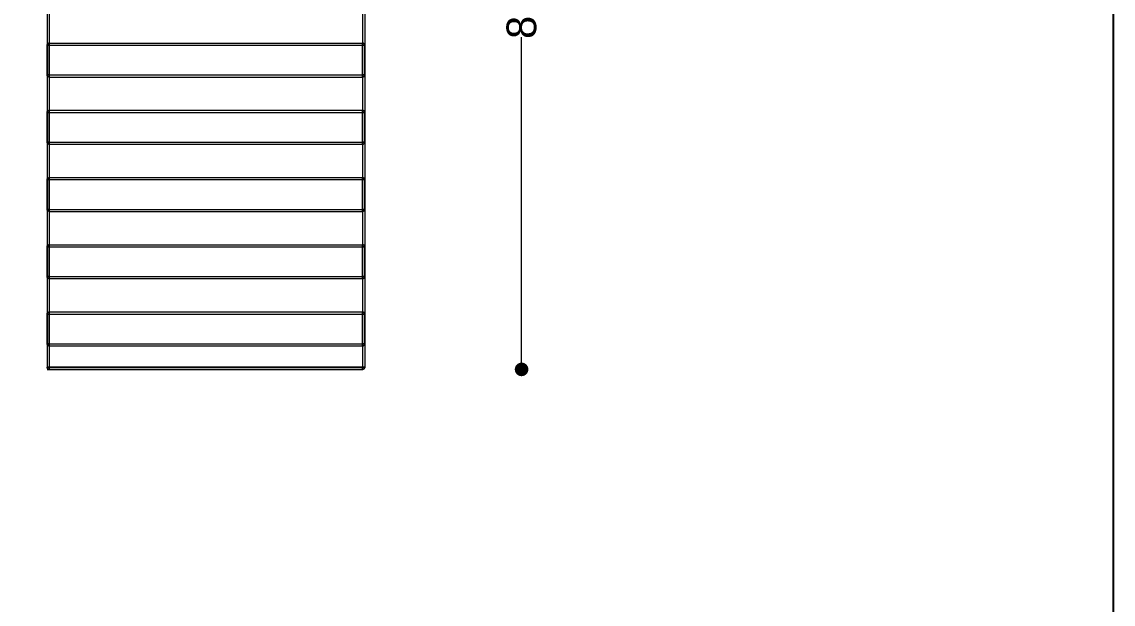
# Model space of a CAD drawing. Header units: millimetres. Extents: x 29385 to 32685, y 14499 to 19141.
# Drawn here: x 31400 to 32685, y 15905 to 16591 of the extents above; entities that cross this region are included whole.
import ezdxf

# ---------------------------------------------------------------- set-up
doc = ezdxf.new("R2010")
doc.units = ezdxf.units.MM
doc.header["$LTSCALE"] = 3
doc.layers.add('SzkicARTUR', color=7, linetype='Continuous', lineweight=35)
doc.layers.add('Warstwa 1', color=7, linetype='Continuous')
doc.styles.get("Standard").update_dxf_attribs({"font": 'arial.ttf'})
doc.dimstyles.new('MATEUSZ', dxfattribs={"dimtxt": 35, "dimasz": 16, "dimexe": 0.18, "dimexo": 0.0625, "dimgap": 0.09, "dimtad": 0, "dimdec": 0, "dimdsep": 46, "dimtxsty": 'Standard', "dimblk": 'DOT', "dimcen": 0.09, "dimse1": 1, "dimse2": 1, "dimadec": 0, "dimazin": 0, "dimtfac": 1, "dimtdec": 0, "dimtofl": 0, "dimtmove": 0, "dimatfit": 3, "dimfxl": 0, "dimtolj": 1, "dimtzin": 0, "dimlwd": 9, "dimlwe": 9, "dimarcsym": 0})

# ---------------------------------------------------------------- blocks, each defined once
blk = doc.blocks.new('_Dot')
at = {"color": 0, "linetype": 'ByBlock', "lineweight": -2}
blk.add_line((-0.5, 0), (-1, 0), dxfattribs=at)
at = {"color": 0, "linetype": 'ByBlock', "const_width": 0.5}
blk.add_lwpolyline([(-0.25, 0, 1), (0.25, 0, 1)], format="xyb", close=True, dxfattribs=at)
blk = doc.blocks.new('*D22')
at = {"layer": 'Defpoints', "color": 0}
for p in [(31801.6, 17041.5), (31801.5, 16181.5), (31988.7, 16181.5)]:
    blk.add_point(p, dxfattribs=at)
at = {"layer": 'SzkicARTUR', "color": 0, "lineweight": 9}
for p, q in [((31988.7, 17025.5), (31988.7, 16650.2)), ((31988.7, 16197.5), (31988.7, 16572.8))]:
    blk.add_line(p, q, dxfattribs=at)
at = {"layer": 'SzkicARTUR', "color": 0, "lineweight": 9, "xscale": 16, "yscale": 16, "zscale": 16}
for p, rotation in [((31988.7, 17041.5), 90), ((31988.7, 16181.5), 270)]:
    blk.add_blockref('_Dot', p, dxfattribs=dict(at, rotation=rotation))
at = {"layer": 'SzkicARTUR', "color": 0, "insert": (31988.7, 16611.5), "char_height": 35, "attachment_point": 5, "rotation": 90}
blk.add_mtext('\\A1;860', dxfattribs=at)

msp = doc.modelspace()

# ---------------------------------------------------------------- linework, layer by layer
msp.add_lwpolyline([(29385.3, 19140.5), (32685.4, 19140.5), (32685.4, 14499.1), (29385.3, 14499.1)], close=True)
at = {"layer": 'Warstwa 1', "lineweight": 15}
for points in [[(31801.5, 17041.5), (31801.5, 16184)], [(31430, 17001.5), (31430, 16184)], [(31430, 17001.5), (31430, 16184)], [(31432.5, 17001.5), (31432.5, 16184)], [(31432.5, 17001.5), (31432.5, 16184)], [(31432.5, 17001.5), (31432.5, 16184)], [(31432.5, 17001.5), (31432.5, 16184)], [(31432.5, 17001.5), (31432.5, 16184)], [(31432.5, 17001.5), (31432.5, 16184)], [(31801.5, 17001.5), (31801.5, 16184)], [(31801.5, 17001.5), (31801.5, 16184)], [(31801.5, 17001.5), (31801.5, 16184)], [(31801.5, 17001.5), (31801.5, 16184)], [(31801.5, 17001.5), (31801.5, 16184)], [(31804, 17001.5), (31804, 16184)], [(31804, 17001.5), (31804, 16184)], [(31804, 17001.5), (31804, 16184)], [(31804, 17001.5), (31804, 16184)], [(31432.5, 16563.3), (31430, 16563.3)], [(31430, 16528.3), (31430, 16563.3)], [(31430, 16563.3), (31430, 16528.3)], [(31430, 16563.3), (31432.5, 16563.3)], [(31430, 16563.3), (31430, 16528.3)], [(31432.5, 16563.3), (31430, 16563.3)], [(31430, 16528.3), (31430, 16563.3)], [(31430, 16563.3), (31432.5, 16563.3)], [(31432.5, 16565.8), (31801.5, 16565.8)], [(31432.5, 16563.3), (31432.5, 16565.8)], [(31432.5, 16565.8), (31801.5, 16565.8)], [(31432.5, 16565.8), (31801.5, 16565.8)], [(31432.5, 16565.8), (31801.5, 16565.8)], [(31432.5, 16565.8), (31432.5, 16563.3)], [(31432.5, 16563.3), (31432.5, 16565.8)], [(31432.5, 16563.3), (31801.5, 16563.3)], [(31432.5, 16563.3), (31432.5, 16528.3)], [(31432.5, 16528.3), (31432.5, 16563.3)], [(31432.5, 16563.3), (31801.5, 16563.3)], [(31432.5, 16563.3), (31801.5, 16563.3)], [(31432.5, 16563.3), (31432.5, 16528.3)], [(31432.5, 16528.3), (31432.5, 16563.3)], [(31432.5, 16563.3), (31801.5, 16563.3)], [(31801.5, 16565.8), (31801.5, 16563.3)], [(31801.5, 16563.3), (31801.5, 16565.8)], [(31801.5, 16565.8), (31801.5, 16563.3)], [(31801.5, 16563.3), (31804, 16563.3)], [(31801.5, 16563.3), (31801.5, 16528.3)], [(31801.5, 16528.3), (31801.5, 16563.3)], [(31804, 16563.3), (31801.5, 16563.3)], [(31804, 16563.3), (31801.5, 16563.3)], [(31801.5, 16563.3), (31801.5, 16528.3)], [(31801.5, 16528.3), (31801.5, 16563.3)], [(31801.5, 16563.3), (31804, 16563.3)], [(31804, 16563.3), (31804, 16528.3)], [(31804, 16528.3), (31804, 16563.3)], [(31804, 16563.3), (31804, 16528.3)], [(31804, 16528.3), (31804, 16563.3)], [(31804, 16528.3), (31804, 16563.3)], [(31804, 16563.3), (31804, 16528.3)], [(31804, 16528.3), (31804, 16563.3)], [(31804, 16563.3), (31804, 16528.3)], [(31430, 16528.3), (31432.5, 16528.3)], [(31432.5, 16528.3), (31430, 16528.3)], [(31430, 16528.3), (31432.5, 16528.3)], [(31432.5, 16528.3), (31430, 16528.3)], [(31432.5, 16528.3), (31801.5, 16528.3)], [(31432.5, 16525.8), (31432.5, 16528.3)], [(31432.5, 16528.3), (31801.5, 16528.3)], [(31432.5, 16528.3), (31432.5, 16525.8)], [(31432.5, 16528.3), (31801.5, 16528.3)], [(31432.5, 16528.3), (31432.5, 16525.8)], [(31432.5, 16528.3), (31801.5, 16528.3)], [(31432.5, 16525.8), (31432.5, 16528.3)], [(31801.5, 16528.3), (31801.5, 16525.8)], [(31804, 16528.3), (31801.5, 16528.3)], [(31801.5, 16525.8), (31801.5, 16528.3)], [(31801.5, 16528.3), (31804, 16528.3)], [(31801.5, 16528.3), (31804, 16528.3)], [(31801.5, 16525.8), (31801.5, 16528.3)], [(31804, 16528.3), (31801.5, 16528.3)], [(31801.5, 16528.3), (31801.5, 16525.8)], [(31432.5, 16525.8), (31801.5, 16525.8)], [(31432.5, 16525.8), (31801.5, 16525.8)], [(31432.5, 16525.8), (31801.5, 16525.8)], [(31432.5, 16525.8), (31801.5, 16525.8)], [(31432.5, 16484.2), (31430, 16484.2)], [(31430, 16449.2), (31430, 16484.2)], [(31430, 16484.2), (31430, 16449.2)], [(31430, 16484.2), (31432.5, 16484.2)], [(31430, 16484.2), (31430, 16449.2)], [(31432.5, 16484.2), (31430, 16484.2)], [(31430, 16449.2), (31430, 16484.2)], [(31430, 16484.2), (31432.5, 16484.2)], [(31432.5, 16486.7), (31801.5, 16486.7)], [(31432.5, 16486.7), (31432.5, 16484.2)], [(31432.5, 16484.2), (31432.5, 16486.7)], [(31432.5, 16486.7), (31801.5, 16486.7)], [(31432.5, 16486.7), (31801.5, 16486.7)], [(31432.5, 16484.2), (31432.5, 16486.7)], [(31432.5, 16486.7), (31432.5, 16484.2)], [(31432.5, 16486.7), (31801.5, 16486.7)], [(31432.5, 16484.2), (31801.5, 16484.2)], [(31432.5, 16449.2), (31432.5, 16484.2)], [(31432.5, 16484.2), (31801.5, 16484.2)], [(31432.5, 16484.2), (31432.5, 16449.2)], [(31432.5, 16484.2), (31801.5, 16484.2)], [(31432.5, 16484.2), (31432.5, 16449.2)], [(31432.5, 16449.2), (31432.5, 16484.2)], [(31432.5, 16484.2), (31801.5, 16484.2)], [(31801.5, 16484.2), (31801.5, 16486.7)], [(31801.5, 16486.7), (31801.5, 16484.2)], [(31801.5, 16486.7), (31801.5, 16484.2)], [(31801.5, 16484.2), (31801.5, 16486.7)], [(31804, 16484.2), (31801.5, 16484.2)], [(31801.5, 16449.2), (31801.5, 16484.2)], [(31801.5, 16484.2), (31804, 16484.2)], [(31801.5, 16484.2), (31801.5, 16449.2)], [(31801.5, 16484.2), (31804, 16484.2)], [(31804, 16484.2), (31801.5, 16484.2)], [(31801.5, 16484.2), (31801.5, 16449.2)], [(31801.5, 16449.2), (31801.5, 16484.2)], [(31804, 16449.2), (31804, 16484.2)], [(31804, 16484.2), (31804, 16449.2)], [(31804, 16484.2), (31804, 16449.2)], [(31804, 16449.2), (31804, 16484.2)], [(31804, 16449.2), (31804, 16484.2)], [(31804, 16484.2), (31804, 16449.2)], [(31804, 16449.2), (31804, 16484.2)], [(31804, 16484.2), (31804, 16449.2)], [(31430, 16449.2), (31432.5, 16449.2)], [(31432.5, 16449.2), (31430, 16449.2)], [(31432.5, 16449.2), (31430, 16449.2)], [(31430, 16449.2), (31432.5, 16449.2)], [(31432.5, 16449.2), (31432.5, 16446.7)], [(31432.5, 16449.2), (31801.5, 16449.2)], [(31432.5, 16446.7), (31432.5, 16449.2)], [(31432.5, 16449.2), (31801.5, 16449.2)], [(31432.5, 16449.2), (31801.5, 16449.2)], [(31432.5, 16446.7), (31432.5, 16449.2)], [(31432.5, 16449.2), (31432.5, 16446.7)], [(31432.5, 16449.2), (31801.5, 16449.2)], [(31432.5, 16446.7), (31801.5, 16446.7)], [(31432.5, 16446.7), (31801.5, 16446.7)], [(31432.5, 16446.7), (31801.5, 16446.7)], [(31432.5, 16446.7), (31801.5, 16446.7)], [(31801.5, 16449.2), (31804, 16449.2)], [(31801.5, 16446.7), (31801.5, 16449.2)], [(31804, 16449.2), (31801.5, 16449.2)], [(31801.5, 16449.2), (31801.5, 16446.7)], [(31801.5, 16449.2), (31804, 16449.2)], [(31801.5, 16446.7), (31801.5, 16449.2)], [(31801.5, 16449.2), (31801.5, 16446.7)], [(31804, 16449.2), (31801.5, 16449.2)], [(31432.5, 16405), (31430, 16405)], [(31430, 16405), (31430, 16370)], [(31430, 16370), (31430, 16405)], [(31430, 16405), (31432.5, 16405)], [(31432.5, 16405), (31430, 16405)], [(31430, 16405), (31432.5, 16405)], [(31430, 16370), (31430, 16405)], [(31430, 16405), (31430, 16370)], [(31432.5, 16407.5), (31801.5, 16407.5)], [(31432.5, 16405), (31432.5, 16407.5)], [(31432.5, 16407.5), (31801.5, 16407.5)], [(31432.5, 16407.5), (31801.5, 16407.5)], [(31432.5, 16407.5), (31432.5, 16405)], [(31432.5, 16405), (31432.5, 16407.5)], [(31432.5, 16407.5), (31801.5, 16407.5)], [(31432.5, 16405), (31801.5, 16405)], [(31432.5, 16405), (31432.5, 16370)], [(31432.5, 16405), (31801.5, 16405)], [(31432.5, 16370), (31432.5, 16405)], [(31432.5, 16405), (31801.5, 16405)], [(31432.5, 16370), (31432.5, 16405)], [(31432.5, 16405), (31432.5, 16370)], [(31432.5, 16405), (31801.5, 16405)], [(31801.5, 16405), (31801.5, 16407.5)], [(31801.5, 16407.5), (31801.5, 16405)], [(31801.5, 16407.5), (31801.5, 16405)], [(31801.5, 16405), (31801.5, 16407.5)], [(31804, 16405), (31801.5, 16405)], [(31801.5, 16370), (31801.5, 16405)], [(31801.5, 16405), (31804, 16405)], [(31801.5, 16405), (31801.5, 16370)], [(31801.5, 16370), (31801.5, 16405)], [(31801.5, 16405), (31804, 16405)], [(31804, 16405), (31801.5, 16405)], [(31801.5, 16405), (31801.5, 16370)], [(31804, 16370), (31804, 16405)], [(31804, 16405), (31804, 16370)], [(31804, 16370), (31804, 16405)], [(31804, 16405), (31804, 16370)], [(31804, 16370), (31804, 16405)], [(31804, 16405), (31804, 16370)], [(31804, 16370), (31804, 16405)], [(31804, 16405), (31804, 16370)], [(31430, 16370), (31432.5, 16370)], [(31432.5, 16370), (31430, 16370)], [(31432.5, 16370), (31430, 16370)], [(31430, 16370), (31432.5, 16370)], [(31432.5, 16370), (31432.5, 16367.5)], [(31432.5, 16370), (31801.5, 16370)], [(31432.5, 16367.5), (31432.5, 16370)], [(31432.5, 16370), (31801.5, 16370)], [(31432.5, 16367.5), (31432.5, 16370)], [(31432.5, 16370), (31432.5, 16367.5)], [(31432.5, 16370), (31801.5, 16370)], [(31432.5, 16370), (31801.5, 16370)], [(31432.5, 16367.5), (31801.5, 16367.5)], [(31432.5, 16367.5), (31801.5, 16367.5)], [(31432.5, 16367.5), (31801.5, 16367.5)], [(31432.5, 16367.5), (31801.5, 16367.5)], [(31801.5, 16370), (31804, 16370)], [(31801.5, 16367.5), (31801.5, 16370)], [(31804, 16370), (31801.5, 16370)], [(31801.5, 16370), (31801.5, 16367.5)], [(31801.5, 16367.5), (31801.5, 16370)], [(31801.5, 16370), (31804, 16370)], [(31801.5, 16370), (31801.5, 16367.5)], [(31804, 16370), (31801.5, 16370)], [(31430, 16325.9), (31430, 16290.9)], [(31430, 16325.9), (31432.5, 16325.9)], [(31430, 16290.9), (31430, 16325.9)], [(31432.5, 16325.9), (31430, 16325.9)], [(31432.5, 16325.9), (31430, 16325.9)], [(31430, 16325.9), (31430, 16290.9)], [(31430, 16290.9), (31430, 16325.9)], [(31430, 16325.9), (31432.5, 16325.9)], [(31432.5, 16328.4), (31801.5, 16328.4)], [(31432.5, 16328.4), (31801.5, 16328.4)], [(31432.5, 16325.9), (31432.5, 16328.4)], [(31432.5, 16328.4), (31801.5, 16328.4)], [(31432.5, 16328.4), (31801.5, 16328.4)], [(31432.5, 16328.4), (31432.5, 16325.9)], [(31432.5, 16325.9), (31432.5, 16328.4)], [(31432.5, 16325.9), (31432.5, 16290.9)], [(31432.5, 16325.9), (31801.5, 16325.9)], [(31432.5, 16290.9), (31432.5, 16325.9)], [(31432.5, 16325.9), (31801.5, 16325.9)], [(31432.5, 16325.9), (31432.5, 16290.9)], [(31432.5, 16290.9), (31432.5, 16325.9)], [(31432.5, 16325.9), (31801.5, 16325.9)], [(31432.5, 16325.9), (31801.5, 16325.9)], [(31801.5, 16325.9), (31801.5, 16328.4)], [(31801.5, 16328.4), (31801.5, 16325.9)], [(31801.5, 16328.4), (31801.5, 16325.9)], [(31801.5, 16325.9), (31801.5, 16328.4)], [(31801.5, 16325.9), (31801.5, 16290.9)], [(31801.5, 16325.9), (31804, 16325.9)], [(31804, 16325.9), (31801.5, 16325.9)], [(31801.5, 16290.9), (31801.5, 16325.9)], [(31801.5, 16325.9), (31801.5, 16290.9)], [(31804, 16325.9), (31801.5, 16325.9)], [(31801.5, 16290.9), (31801.5, 16325.9)], [(31801.5, 16325.9), (31804, 16325.9)], [(31804, 16325.9), (31804, 16290.9)], [(31804, 16290.9), (31804, 16325.9)], [(31804, 16325.9), (31804, 16290.9)], [(31804, 16290.9), (31804, 16325.9)], [(31804, 16325.9), (31804, 16290.9)], [(31804, 16290.9), (31804, 16325.9)], [(31804, 16290.9), (31804, 16325.9)], [(31804, 16325.9), (31804, 16290.9)], [(31432.5, 16290.9), (31430, 16290.9)], [(31430, 16290.9), (31432.5, 16290.9)], [(31430, 16290.9), (31432.5, 16290.9)], [(31432.5, 16290.9), (31430, 16290.9)], [(31432.5, 16290.9), (31801.5, 16290.9)], [(31432.5, 16290.9), (31432.5, 16288.4)], [(31432.5, 16290.9), (31801.5, 16290.9)], [(31432.5, 16288.4), (31432.5, 16290.9)], [(31432.5, 16290.9), (31432.5, 16288.4)], [(31432.5, 16288.4), (31432.5, 16290.9)], [(31432.5, 16290.9), (31801.5, 16290.9)], [(31432.5, 16290.9), (31801.5, 16290.9)], [(31432.5, 16288.4), (31801.5, 16288.4)], [(31432.5, 16288.4), (31801.5, 16288.4)], [(31432.5, 16288.4), (31801.5, 16288.4)], [(31432.5, 16288.4), (31801.5, 16288.4)], [(31801.5, 16288.4), (31801.5, 16290.9)], [(31801.5, 16290.9), (31804, 16290.9)], [(31801.5, 16290.9), (31801.5, 16288.4)], [(31804, 16290.9), (31801.5, 16290.9)], [(31801.5, 16290.9), (31804, 16290.9)], [(31801.5, 16288.4), (31801.5, 16290.9)], [(31801.5, 16290.9), (31801.5, 16288.4)], [(31804, 16290.9), (31801.5, 16290.9)], [(31432.5, 16246.7), (31430, 16246.7)], [(31430, 16246.7), (31432.5, 16246.7)], [(31430, 16246.7), (31430, 16211.7)], [(31430, 16211.7), (31430, 16246.7)], [(31430, 16246.7), (31432.5, 16246.7)], [(31430, 16211.7), (31430, 16246.7)], [(31430, 16246.7), (31430, 16211.7)], [(31432.5, 16246.7), (31430, 16246.7)], [(31432.5, 16249.2), (31801.5, 16249.2)], [(31432.5, 16249.2), (31432.5, 16246.7)], [(31432.5, 16246.7), (31432.5, 16249.2)], [(31432.5, 16249.2), (31801.5, 16249.2)], [(31432.5, 16249.2), (31801.5, 16249.2)], [(31432.5, 16246.7), (31432.5, 16249.2)], [(31432.5, 16249.2), (31432.5, 16246.7)], [(31432.5, 16249.2), (31801.5, 16249.2)], [(31432.5, 16211.7), (31432.5, 16246.7)], [(31432.5, 16246.7), (31801.5, 16246.7)], [(31432.5, 16246.7), (31432.5, 16211.7)], [(31432.5, 16246.7), (31801.5, 16246.7)], [(31432.5, 16246.7), (31801.5, 16246.7)], [(31432.5, 16211.7), (31432.5, 16246.7)], [(31432.5, 16246.7), (31432.5, 16211.7)], [(31432.5, 16246.7), (31801.5, 16246.7)], [(31801.5, 16249.2), (31801.5, 16246.7)], [(31801.5, 16246.7), (31801.5, 16249.2)], [(31801.5, 16249.2), (31801.5, 16246.7)], [(31801.5, 16246.7), (31801.5, 16249.2)], [(31801.5, 16246.7), (31804, 16246.7)], [(31801.5, 16246.7), (31801.5, 16211.7)], [(31801.5, 16211.7), (31801.5, 16246.7)], [(31804, 16246.7), (31801.5, 16246.7)], [(31801.5, 16246.7), (31801.5, 16211.7)], [(31804, 16246.7), (31801.5, 16246.7)], [(31801.5, 16211.7), (31801.5, 16246.7)], [(31801.5, 16246.7), (31804, 16246.7)], [(31804, 16246.7), (31804, 16211.7)], [(31804, 16211.7), (31804, 16246.7)], [(31804, 16246.7), (31804, 16211.7)], [(31804, 16211.7), (31804, 16246.7)], [(31804, 16211.7), (31804, 16246.7)], [(31804, 16246.7), (31804, 16211.7)], [(31804, 16211.7), (31804, 16246.7)], [(31804, 16246.7), (31804, 16211.7)], [(31432.5, 16211.7), (31430, 16211.7)], [(31430, 16211.7), (31432.5, 16211.7)], [(31432.5, 16211.7), (31430, 16211.7)], [(31430, 16211.7), (31432.5, 16211.7)], [(31432.5, 16211.7), (31801.5, 16211.7)], [(31432.5, 16211.7), (31432.5, 16209.2)], [(31432.5, 16209.2), (31432.5, 16211.7)], [(31432.5, 16211.7), (31801.5, 16211.7)], [(31432.5, 16209.2), (31432.5, 16211.7)], [(31432.5, 16211.7), (31801.5, 16211.7)], [(31432.5, 16211.7), (31432.5, 16209.2)], [(31432.5, 16211.7), (31801.5, 16211.7)], [(31432.5, 16209.2), (31801.5, 16209.2)], [(31432.5, 16209.2), (31801.5, 16209.2)], [(31432.5, 16209.2), (31801.5, 16209.2)], [(31432.5, 16209.2), (31801.5, 16209.2)], [(31804, 16211.7), (31801.5, 16211.7)], [(31801.5, 16211.7), (31801.5, 16209.2)], [(31801.5, 16211.7), (31804, 16211.7)], [(31801.5, 16209.2), (31801.5, 16211.7)], [(31801.5, 16211.7), (31804, 16211.7)], [(31801.5, 16209.2), (31801.5, 16211.7)], [(31804, 16211.7), (31801.5, 16211.7)], [(31801.5, 16211.7), (31801.5, 16209.2)], [(31432.5, 16184), (31430, 16184)], [(31430, 16184), (31432.5, 16184)], [(31801.5, 16184), (31432.5, 16184)], [(31432.5, 16184), (31432.5, 16181.5)], [(31432.5, 16184), (31801.5, 16184)], [(31432.5, 16181.5), (31432.5, 16184)], [(31432.5, 16184), (31432.5, 16184)], [(31801.5, 16184), (31432.5, 16184)], [(31801.5, 16184), (31432.5, 16184)], [(31432.5, 16184), (31801.5, 16184)], [(31432.5, 16184), (31432.5, 16184)], [(31432.5, 16184), (31801.5, 16184)], [(31747.5, 16181.5), (31432.5, 16181.5)], [(31432.5, 16181.5), (31747.5, 16181.5)], [(31801.5, 16181.5), (31801.5, 16184)], [(31801.5, 16184), (31804, 16184)], [(31801.5, 16184), (31801.5, 16181.5)], [(31804, 16184), (31801.5, 16184)], [(31801.5, 16184), (31801.5, 16184)], [(31801.5, 16184), (31801.5, 16184)]]:
    msp.add_lwpolyline(points, dxfattribs=at)
for points, knots in [([(31430, 16563.3), (31430, 16563.6), (31430, 16563.9), (31430.2, 16564.3), (31430.4, 16564.9), (31430.9, 16565.3), (31431.5, 16565.6), (31431.8, 16565.7), (31432.2, 16565.8), (31432.5, 16565.8)], [0, 0, 0, 0, 1, 1, 1, 2, 2, 2, 3, 3, 3, 3]), ([(31432.5, 16565.8), (31432.2, 16565.8), (31431.8, 16565.7), (31431.5, 16565.6), (31430.9, 16565.3), (31430.4, 16564.9), (31430.2, 16564.3), (31430, 16563.9), (31430, 16563.6), (31430, 16563.3)], [0, 0, 0, 0, 1, 1, 1, 2, 2, 2, 3, 3, 3, 3]), ([(31432.5, 16565.8), (31432.2, 16565.8), (31431.8, 16565.7), (31431.5, 16565.6), (31430.9, 16565.3), (31430.4, 16564.9), (31430.2, 16564.3), (31430, 16563.9), (31430, 16563.6), (31430, 16563.3)], [0, 0, 0, 0, 1, 1, 1, 2, 2, 2, 3, 3, 3, 3]), ([(31430, 16563.3), (31430, 16563.6), (31430, 16563.9), (31430.2, 16564.3), (31430.4, 16564.9), (31430.9, 16565.3), (31431.5, 16565.6), (31431.8, 16565.7), (31432.2, 16565.8), (31432.5, 16565.8)], [0, 0, 0, 0, 1, 1, 1, 2, 2, 2, 3, 3, 3, 3]), ([(31432.5, 16565.8), (31432.5, 16565.7), (31432.5, 16565.8), (31432.5, 16565.8), (31432.5, 16565.8), (31432.5, 16565.8), (31432.5, 16565.7), (31432.5, 16565.7), (31432.5, 16565.6), (31432.5, 16565.6), (31432.5, 16565.4), (31432.5, 16565.1), (31432.5, 16564.8), (31432.5, 16564.3), (31432.5, 16563.6), (31432.5, 16563.3)], [0, 0, 0, 0, 1, 1, 1, 2, 2, 2, 3, 3, 3, 4, 4, 4, 5, 5, 5, 5]), ([(31804, 16563.3), (31804, 16563.6), (31803.9, 16563.9), (31803.8, 16564.3), (31803.5, 16564.9), (31803.1, 16565.3), (31802.4, 16565.6), (31802.1, 16565.7), (31801.8, 16565.8), (31801.5, 16565.8)], [0, 0, 0, 0, 1, 1, 1, 2, 2, 2, 3, 3, 3, 3]), ([(31801.5, 16565.8), (31801.8, 16565.8), (31802.1, 16565.7), (31802.4, 16565.6), (31803.1, 16565.3), (31803.5, 16564.9), (31803.8, 16564.3), (31803.9, 16563.9), (31804, 16563.6), (31804, 16563.3)], [0, 0, 0, 0, 1, 1, 1, 2, 2, 2, 3, 3, 3, 3]), ([(31801.5, 16563.3), (31801.5, 16563.6), (31801.5, 16564.3), (31801.5, 16564.8), (31801.5, 16565.1), (31801.5, 16565.4), (31801.5, 16565.6), (31801.5, 16565.6), (31801.5, 16565.7), (31801.5, 16565.7), (31801.5, 16565.8), (31801.5, 16565.8), (31801.5, 16565.8), (31801.5, 16565.8), (31801.5, 16565.7), (31801.5, 16565.8)], [0, 0, 0, 0, 1, 1, 1, 2, 2, 2, 3, 3, 3, 4, 4, 4, 5, 5, 5, 5]), ([(31801.5, 16565.8), (31801.8, 16565.8), (31802.1, 16565.7), (31802.4, 16565.6), (31803.1, 16565.3), (31803.5, 16564.9), (31803.8, 16564.3), (31803.9, 16563.9), (31804, 16563.6), (31804, 16563.3)], [0, 0, 0, 0, 1, 1, 1, 2, 2, 2, 3, 3, 3, 3]), ([(31804, 16563.3), (31804, 16563.6), (31803.9, 16563.9), (31803.8, 16564.3), (31803.5, 16564.9), (31803.1, 16565.3), (31802.4, 16565.6), (31802.1, 16565.7), (31801.8, 16565.8), (31801.5, 16565.8)], [0, 0, 0, 0, 1, 1, 1, 2, 2, 2, 3, 3, 3, 3]), ([(31804, 16525.8), (31804, 16525.8), (31804, 16565.8), (31804, 16565.8), (31804, 16565.8), (31804, 16525.8), (31804, 16525.8)], [0, 0, 0, 0, 1, 1, 1, 2, 2, 2, 2]), ([(31804, 16525.8), (31804, 16525.8), (31804, 16565.8), (31804, 16565.8), (31804, 16565.8), (31804, 16525.8), (31804, 16525.8)], [0, 0, 0, 0, 1, 1, 1, 2, 2, 2, 2]), ([(31432.5, 16525.8), (31432.2, 16525.8), (31431.8, 16525.9), (31431.5, 16526), (31430.9, 16526.3), (31430.4, 16526.7), (31430.2, 16527.3), (31430, 16527.7), (31430, 16528), (31430, 16528.3)], [0, 0, 0, 0, 1, 1, 1, 2, 2, 2, 3, 3, 3, 3]), ([(31430, 16528.3), (31430, 16528), (31430, 16527.7), (31430.2, 16527.3), (31430.4, 16526.7), (31430.9, 16526.3), (31431.5, 16526), (31431.8, 16525.9), (31432.2, 16525.8), (31432.5, 16525.8)], [0, 0, 0, 0, 1, 1, 1, 2, 2, 2, 3, 3, 3, 3]), ([(31432.5, 16525.8), (31432.2, 16525.8), (31431.8, 16525.9), (31431.5, 16526), (31430.9, 16526.3), (31430.4, 16526.7), (31430.2, 16527.3), (31430, 16527.7), (31430, 16528), (31430, 16528.3)], [0, 0, 0, 0, 1, 1, 1, 2, 2, 2, 3, 3, 3, 3]), ([(31430, 16528.3), (31430, 16528), (31430, 16527.7), (31430.2, 16527.3), (31430.4, 16526.7), (31430.9, 16526.3), (31431.5, 16526), (31431.8, 16525.9), (31432.2, 16525.8), (31432.5, 16525.8)], [0, 0, 0, 0, 1, 1, 1, 2, 2, 2, 3, 3, 3, 3]), ([(31801.5, 16525.8), (31801.8, 16525.8), (31802.1, 16525.9), (31802.4, 16526), (31803.1, 16526.3), (31803.5, 16526.7), (31803.8, 16527.3), (31803.9, 16527.7), (31804, 16528), (31804, 16528.3)], [0, 0, 0, 0, 1, 1, 1, 2, 2, 2, 3, 3, 3, 3]), ([(31804, 16528.3), (31804, 16528), (31803.9, 16527.7), (31803.8, 16527.3), (31803.5, 16526.7), (31803.1, 16526.3), (31802.4, 16526), (31802.1, 16525.9), (31801.8, 16525.8), (31801.5, 16525.8)], [0, 0, 0, 0, 1, 1, 1, 2, 2, 2, 3, 3, 3, 3]), ([(31804, 16528.3), (31804, 16528), (31803.9, 16527.7), (31803.8, 16527.3), (31803.5, 16526.7), (31803.1, 16526.3), (31802.4, 16526), (31802.1, 16525.9), (31801.8, 16525.8), (31801.5, 16525.8)], [0, 0, 0, 0, 1, 1, 1, 2, 2, 2, 3, 3, 3, 3]), ([(31801.5, 16525.8), (31801.8, 16525.8), (31802.1, 16525.9), (31802.4, 16526), (31803.1, 16526.3), (31803.5, 16526.7), (31803.8, 16527.3), (31803.9, 16527.7), (31804, 16528), (31804, 16528.3)], [0, 0, 0, 0, 1, 1, 1, 2, 2, 2, 3, 3, 3, 3]), ([(31432.5, 16486.7), (31432.2, 16486.7), (31431.8, 16486.6), (31431.5, 16486.5), (31430.9, 16486.2), (31430.4, 16485.8), (31430.2, 16485.1), (31430, 16484.8), (31430, 16484.5), (31430, 16484.2)], [0, 0, 0, 0, 1, 1, 1, 2, 2, 2, 3, 3, 3, 3]), ([(31430, 16484.2), (31430, 16484.5), (31430, 16484.8), (31430.2, 16485.1), (31430.4, 16485.8), (31430.9, 16486.2), (31431.5, 16486.5), (31431.8, 16486.6), (31432.2, 16486.7), (31432.5, 16486.7)], [0, 0, 0, 0, 1, 1, 1, 2, 2, 2, 3, 3, 3, 3]), ([(31430, 16484.2), (31430, 16484.5), (31430, 16484.8), (31430.2, 16485.1), (31430.4, 16485.8), (31430.9, 16486.2), (31431.5, 16486.5), (31431.8, 16486.6), (31432.2, 16486.7), (31432.5, 16486.7)], [0, 0, 0, 0, 1, 1, 1, 2, 2, 2, 3, 3, 3, 3]), ([(31432.5, 16486.7), (31432.2, 16486.7), (31431.8, 16486.6), (31431.5, 16486.5), (31430.9, 16486.2), (31430.4, 16485.8), (31430.2, 16485.1), (31430, 16484.8), (31430, 16484.5), (31430, 16484.2)], [0, 0, 0, 0, 1, 1, 1, 2, 2, 2, 3, 3, 3, 3]), ([(31801.5, 16486.7), (31801.8, 16486.7), (31802.1, 16486.6), (31802.4, 16486.5), (31803.1, 16486.2), (31803.5, 16485.8), (31803.8, 16485.1), (31803.9, 16484.8), (31804, 16484.5), (31804, 16484.2)], [0, 0, 0, 0, 1, 1, 1, 2, 2, 2, 3, 3, 3, 3]), ([(31804, 16484.2), (31804, 16484.5), (31803.9, 16484.8), (31803.8, 16485.1), (31803.5, 16485.8), (31803.1, 16486.2), (31802.4, 16486.5), (31802.1, 16486.6), (31801.8, 16486.7), (31801.5, 16486.7)], [0, 0, 0, 0, 1, 1, 1, 2, 2, 2, 3, 3, 3, 3]), ([(31804, 16484.2), (31804, 16484.5), (31803.9, 16484.8), (31803.8, 16485.1), (31803.5, 16485.8), (31803.1, 16486.2), (31802.4, 16486.5), (31802.1, 16486.6), (31801.8, 16486.7), (31801.5, 16486.7)], [0, 0, 0, 0, 1, 1, 1, 2, 2, 2, 3, 3, 3, 3]), ([(31801.5, 16486.7), (31801.8, 16486.7), (31802.1, 16486.6), (31802.4, 16486.5), (31803.1, 16486.2), (31803.5, 16485.8), (31803.8, 16485.1), (31803.9, 16484.8), (31804, 16484.5), (31804, 16484.2)], [0, 0, 0, 0, 1, 1, 1, 2, 2, 2, 3, 3, 3, 3]), ([(31804, 16446.7), (31804, 16446.7), (31804, 16486.7), (31804, 16486.7), (31804, 16486.7), (31804, 16446.7), (31804, 16446.7)], [0, 0, 0, 0, 1, 1, 1, 2, 2, 2, 2]), ([(31804, 16446.7), (31804, 16446.7), (31804, 16486.7), (31804, 16486.7), (31804, 16486.7), (31804, 16446.7), (31804, 16446.7)], [0, 0, 0, 0, 1, 1, 1, 2, 2, 2, 2]), ([(31432.5, 16446.7), (31432.2, 16446.7), (31431.8, 16446.7), (31431.5, 16446.9), (31430.9, 16447.1), (31430.4, 16447.6), (31430.2, 16448.2), (31430, 16448.5), (31430, 16448.8), (31430, 16449.2)], [0, 0, 0, 0, 1, 1, 1, 2, 2, 2, 3, 3, 3, 3]), ([(31430, 16449.2), (31430, 16448.8), (31430, 16448.5), (31430.2, 16448.2), (31430.4, 16447.6), (31430.9, 16447.1), (31431.5, 16446.9), (31431.8, 16446.7), (31432.2, 16446.7), (31432.5, 16446.7)], [0, 0, 0, 0, 1, 1, 1, 2, 2, 2, 3, 3, 3, 3]), ([(31430, 16449.2), (31430, 16448.8), (31430, 16448.5), (31430.2, 16448.2), (31430.4, 16447.6), (31430.9, 16447.1), (31431.5, 16446.9), (31431.8, 16446.7), (31432.2, 16446.7), (31432.5, 16446.7)], [0, 0, 0, 0, 1, 1, 1, 2, 2, 2, 3, 3, 3, 3]), ([(31432.5, 16446.7), (31432.2, 16446.7), (31431.8, 16446.7), (31431.5, 16446.9), (31430.9, 16447.1), (31430.4, 16447.6), (31430.2, 16448.2), (31430, 16448.5), (31430, 16448.8), (31430, 16449.2)], [0, 0, 0, 0, 1, 1, 1, 2, 2, 2, 3, 3, 3, 3]), ([(31804, 16449.2), (31804, 16448.8), (31803.9, 16448.5), (31803.8, 16448.2), (31803.5, 16447.6), (31803.1, 16447.1), (31802.4, 16446.9), (31802.1, 16446.7), (31801.8, 16446.7), (31801.5, 16446.7)], [0, 0, 0, 0, 1, 1, 1, 2, 2, 2, 3, 3, 3, 3]), ([(31801.5, 16446.7), (31801.8, 16446.7), (31802.1, 16446.7), (31802.4, 16446.9), (31803.1, 16447.1), (31803.5, 16447.6), (31803.8, 16448.2), (31803.9, 16448.5), (31804, 16448.8), (31804, 16449.2)], [0, 0, 0, 0, 1, 1, 1, 2, 2, 2, 3, 3, 3, 3]), ([(31804, 16449.2), (31804, 16448.8), (31803.9, 16448.5), (31803.8, 16448.2), (31803.5, 16447.6), (31803.1, 16447.1), (31802.4, 16446.9), (31802.1, 16446.7), (31801.8, 16446.7), (31801.5, 16446.7)], [0, 0, 0, 0, 1, 1, 1, 2, 2, 2, 3, 3, 3, 3]), ([(31801.5, 16446.7), (31801.8, 16446.7), (31802.1, 16446.7), (31802.4, 16446.9), (31803.1, 16447.1), (31803.5, 16447.6), (31803.8, 16448.2), (31803.9, 16448.5), (31804, 16448.8), (31804, 16449.2)], [0, 0, 0, 0, 1, 1, 1, 2, 2, 2, 3, 3, 3, 3]), ([(31430, 16405), (31430, 16405.3), (31430, 16405.7), (31430.2, 16406), (31430.4, 16406.6), (31430.9, 16407.1), (31431.5, 16407.3), (31431.8, 16407.5), (31432.2, 16407.5), (31432.5, 16407.5)], [0, 0, 0, 0, 1, 1, 1, 2, 2, 2, 3, 3, 3, 3]), ([(31432.5, 16407.5), (31432.2, 16407.5), (31431.8, 16407.5), (31431.5, 16407.3), (31430.9, 16407.1), (31430.4, 16406.6), (31430.2, 16406), (31430, 16405.7), (31430, 16405.3), (31430, 16405)], [0, 0, 0, 0, 1, 1, 1, 2, 2, 2, 3, 3, 3, 3]), ([(31430, 16405), (31430, 16405.3), (31430, 16405.7), (31430.2, 16406), (31430.4, 16406.6), (31430.9, 16407.1), (31431.5, 16407.3), (31431.8, 16407.5), (31432.2, 16407.5), (31432.5, 16407.5)], [0, 0, 0, 0, 1, 1, 1, 2, 2, 2, 3, 3, 3, 3]), ([(31432.5, 16407.5), (31432.2, 16407.5), (31431.8, 16407.5), (31431.5, 16407.3), (31430.9, 16407.1), (31430.4, 16406.6), (31430.2, 16406), (31430, 16405.7), (31430, 16405.3), (31430, 16405)], [0, 0, 0, 0, 1, 1, 1, 2, 2, 2, 3, 3, 3, 3]), ([(31432.5, 16407.5), (31432.5, 16407.5), (31432.5, 16407.5), (31432.5, 16407.5), (31432.5, 16407.5), (31432.5, 16407.5), (31432.5, 16407.5), (31432.5, 16407.5), (31432.5, 16407.5), (31432.5, 16407.4), (31432.5, 16407.4), (31432.5, 16407.4), (31432.5, 16407.3), (31432.5, 16407.3), (31432.5, 16407.3), (31432.5, 16407.2), (31432.5, 16407.1), (31432.5, 16406.9), (31432.5, 16406.8), (31432.5, 16406.6), (31432.5, 16406.5), (31432.5, 16406.3), (31432.5, 16406.1), (31432.5, 16405.9), (31432.5, 16405.7), (31432.5, 16405.4), (31432.5, 16405.2), (31432.5, 16405)], [0, 0, 0, 0, 1, 1, 1, 2, 2, 2, 3, 3, 3, 4, 4, 4, 5, 5, 5, 6, 6, 6, 7, 7, 7, 8, 8, 8, 9, 9, 9, 9]), ([(31801.5, 16407.5), (31801.8, 16407.5), (31802.1, 16407.5), (31802.4, 16407.3), (31803.1, 16407.1), (31803.5, 16406.6), (31803.8, 16406), (31803.9, 16405.7), (31804, 16405.3), (31804, 16405)], [0, 0, 0, 0, 1, 1, 1, 2, 2, 2, 3, 3, 3, 3]), ([(31804, 16405), (31804, 16405.3), (31803.9, 16405.7), (31803.8, 16406), (31803.5, 16406.6), (31803.1, 16407.1), (31802.4, 16407.3), (31802.1, 16407.5), (31801.8, 16407.5), (31801.5, 16407.5)], [0, 0, 0, 0, 1, 1, 1, 2, 2, 2, 3, 3, 3, 3]), ([(31804, 16405), (31804, 16405.3), (31803.9, 16405.7), (31803.8, 16406), (31803.5, 16406.6), (31803.1, 16407.1), (31802.4, 16407.3), (31802.1, 16407.5), (31801.8, 16407.5), (31801.5, 16407.5)], [0, 0, 0, 0, 1, 1, 1, 2, 2, 2, 3, 3, 3, 3]), ([(31801.5, 16407.5), (31801.8, 16407.5), (31802.1, 16407.5), (31802.4, 16407.3), (31803.1, 16407.1), (31803.5, 16406.6), (31803.8, 16406), (31803.9, 16405.7), (31804, 16405.3), (31804, 16405)], [0, 0, 0, 0, 1, 1, 1, 2, 2, 2, 3, 3, 3, 3]), ([(31804, 16367.5), (31804, 16367.5), (31804, 16407.5), (31804, 16407.5), (31804, 16407.5), (31804, 16367.5), (31804, 16367.5)], [0, 0, 0, 0, 1, 1, 1, 2, 2, 2, 2]), ([(31804, 16367.5), (31804, 16367.5), (31804, 16407.5), (31804, 16407.5), (31804, 16407.5), (31804, 16367.5), (31804, 16367.5)], [0, 0, 0, 0, 1, 1, 1, 2, 2, 2, 2]), ([(31432.5, 16367.5), (31432.2, 16367.5), (31431.8, 16367.6), (31431.5, 16367.7), (31430.9, 16368), (31430.4, 16368.4), (31430.2, 16369.1), (31430, 16369.4), (31430, 16369.7), (31430, 16370)], [0, 0, 0, 0, 1, 1, 1, 2, 2, 2, 3, 3, 3, 3]), ([(31430, 16370), (31430, 16369.7), (31430, 16369.4), (31430.2, 16369.1), (31430.4, 16368.4), (31430.9, 16368), (31431.5, 16367.7), (31431.8, 16367.6), (31432.2, 16367.5), (31432.5, 16367.5)], [0, 0, 0, 0, 1, 1, 1, 2, 2, 2, 3, 3, 3, 3]), ([(31430, 16370), (31430, 16369.7), (31430, 16369.4), (31430.2, 16369.1), (31430.4, 16368.4), (31430.9, 16368), (31431.5, 16367.7), (31431.8, 16367.6), (31432.2, 16367.5), (31432.5, 16367.5)], [0, 0, 0, 0, 1, 1, 1, 2, 2, 2, 3, 3, 3, 3]), ([(31432.5, 16367.5), (31432.2, 16367.5), (31431.8, 16367.6), (31431.5, 16367.7), (31430.9, 16368), (31430.4, 16368.4), (31430.2, 16369.1), (31430, 16369.4), (31430, 16369.7), (31430, 16370)], [0, 0, 0, 0, 1, 1, 1, 2, 2, 2, 3, 3, 3, 3]), ([(31804, 16370), (31804, 16369.7), (31803.9, 16369.4), (31803.8, 16369.1), (31803.5, 16368.4), (31803.1, 16368), (31802.4, 16367.7), (31802.1, 16367.6), (31801.8, 16367.5), (31801.5, 16367.5)], [0, 0, 0, 0, 1, 1, 1, 2, 2, 2, 3, 3, 3, 3]), ([(31801.5, 16367.5), (31801.8, 16367.5), (31802.1, 16367.6), (31802.4, 16367.7), (31803.1, 16368), (31803.5, 16368.4), (31803.8, 16369.1), (31803.9, 16369.4), (31804, 16369.7), (31804, 16370)], [0, 0, 0, 0, 1, 1, 1, 2, 2, 2, 3, 3, 3, 3]), ([(31804, 16370), (31804, 16369.7), (31803.9, 16369.4), (31803.8, 16369.1), (31803.5, 16368.4), (31803.1, 16368), (31802.4, 16367.7), (31802.1, 16367.6), (31801.8, 16367.5), (31801.5, 16367.5)], [0, 0, 0, 0, 1, 1, 1, 2, 2, 2, 3, 3, 3, 3]), ([(31801.5, 16367.5), (31801.8, 16367.5), (31802.1, 16367.6), (31802.4, 16367.7), (31803.1, 16368), (31803.5, 16368.4), (31803.8, 16369.1), (31803.9, 16369.4), (31804, 16369.7), (31804, 16370)], [0, 0, 0, 0, 1, 1, 1, 2, 2, 2, 3, 3, 3, 3]), ([(31430, 16325.9), (31430, 16326.2), (31430, 16326.5), (31430.2, 16326.8), (31430.4, 16327.5), (31430.9, 16327.9), (31431.5, 16328.2), (31431.8, 16328.3), (31432.2, 16328.4), (31432.5, 16328.4)], [0, 0, 0, 0, 1, 1, 1, 2, 2, 2, 3, 3, 3, 3]), ([(31432.5, 16328.4), (31432.2, 16328.4), (31431.8, 16328.3), (31431.5, 16328.2), (31430.9, 16327.9), (31430.4, 16327.5), (31430.2, 16326.8), (31430, 16326.5), (31430, 16326.2), (31430, 16325.9)], [0, 0, 0, 0, 1, 1, 1, 2, 2, 2, 3, 3, 3, 3]), ([(31430, 16325.9), (31430, 16326.2), (31430, 16326.5), (31430.2, 16326.8), (31430.4, 16327.5), (31430.9, 16327.9), (31431.5, 16328.2), (31431.8, 16328.3), (31432.2, 16328.4), (31432.5, 16328.4)], [0, 0, 0, 0, 1, 1, 1, 2, 2, 2, 3, 3, 3, 3]), ([(31432.5, 16328.4), (31432.2, 16328.4), (31431.8, 16328.3), (31431.5, 16328.2), (31430.9, 16327.9), (31430.4, 16327.5), (31430.2, 16326.8), (31430, 16326.5), (31430, 16326.2), (31430, 16325.9)], [0, 0, 0, 0, 1, 1, 1, 2, 2, 2, 3, 3, 3, 3]), ([(31432.5, 16328.4), (31432.5, 16328.4), (31432.5, 16328.4), (31432.5, 16328.4), (31432.5, 16328.4), (31432.5, 16328.4), (31432.5, 16328.3), (31432.5, 16328.3), (31432.5, 16328.3), (31432.5, 16328.3), (31432.5, 16328.3), (31432.5, 16328.2), (31432.5, 16328.2), (31432.5, 16328.1), (31432.5, 16328.1), (31432.5, 16328.1), (31432.5, 16328), (31432.5, 16327.8), (31432.5, 16327.7), (31432.5, 16327.5), (31432.5, 16327.3), (31432.5, 16327.2), (31432.5, 16327), (31432.5, 16326.8), (31432.5, 16326.5), (31432.5, 16326.3), (31432.5, 16326.1), (31432.5, 16325.9)], [0, 0, 0, 0, 1, 1, 1, 2, 2, 2, 3, 3, 3, 4, 4, 4, 5, 5, 5, 6, 6, 6, 7, 7, 7, 8, 8, 8, 9, 9, 9, 9]), ([(31801.5, 16328.4), (31801.8, 16328.4), (31802.1, 16328.3), (31802.4, 16328.2), (31803.1, 16327.9), (31803.5, 16327.5), (31803.8, 16326.8), (31803.9, 16326.5), (31804, 16326.2), (31804, 16325.9)], [0, 0, 0, 0, 1, 1, 1, 2, 2, 2, 3, 3, 3, 3]), ([(31804, 16325.9), (31804, 16326.2), (31803.9, 16326.5), (31803.8, 16326.8), (31803.5, 16327.5), (31803.1, 16327.9), (31802.4, 16328.2), (31802.1, 16328.3), (31801.8, 16328.4), (31801.5, 16328.4)], [0, 0, 0, 0, 1, 1, 1, 2, 2, 2, 3, 3, 3, 3]), ([(31804, 16325.9), (31804, 16326.2), (31803.9, 16326.5), (31803.8, 16326.8), (31803.5, 16327.5), (31803.1, 16327.9), (31802.4, 16328.2), (31802.1, 16328.3), (31801.8, 16328.4), (31801.5, 16328.4)], [0, 0, 0, 0, 1, 1, 1, 2, 2, 2, 3, 3, 3, 3]), ([(31801.5, 16328.4), (31801.8, 16328.4), (31802.1, 16328.3), (31802.4, 16328.2), (31803.1, 16327.9), (31803.5, 16327.5), (31803.8, 16326.8), (31803.9, 16326.5), (31804, 16326.2), (31804, 16325.9)], [0, 0, 0, 0, 1, 1, 1, 2, 2, 2, 3, 3, 3, 3]), ([(31804, 16288.4), (31804, 16288.4), (31804, 16328.4), (31804, 16328.4), (31804, 16328.4), (31804, 16288.4), (31804, 16288.4)], [0, 0, 0, 0, 1, 1, 1, 2, 2, 2, 2]), ([(31804, 16288.4), (31804, 16288.4), (31804, 16328.4), (31804, 16328.4), (31804, 16328.4), (31804, 16288.4), (31804, 16288.4)], [0, 0, 0, 0, 1, 1, 1, 2, 2, 2, 2]), ([(31430, 16290.9), (31430, 16290.6), (31430, 16290.2), (31430.2, 16289.9), (31430.4, 16289.3), (31430.9, 16288.8), (31431.5, 16288.6), (31431.8, 16288.5), (31432.2, 16288.4), (31432.5, 16288.4)], [0, 0, 0, 0, 1, 1, 1, 2, 2, 2, 3, 3, 3, 3]), ([(31432.5, 16288.4), (31432.2, 16288.4), (31431.8, 16288.5), (31431.5, 16288.6), (31430.9, 16288.8), (31430.4, 16289.3), (31430.2, 16289.9), (31430, 16290.2), (31430, 16290.6), (31430, 16290.9)], [0, 0, 0, 0, 1, 1, 1, 2, 2, 2, 3, 3, 3, 3]), ([(31432.5, 16288.4), (31432.2, 16288.4), (31431.8, 16288.5), (31431.5, 16288.6), (31430.9, 16288.8), (31430.4, 16289.3), (31430.2, 16289.9), (31430, 16290.2), (31430, 16290.6), (31430, 16290.9)], [0, 0, 0, 0, 1, 1, 1, 2, 2, 2, 3, 3, 3, 3]), ([(31430, 16290.9), (31430, 16290.6), (31430, 16290.2), (31430.2, 16289.9), (31430.4, 16289.3), (31430.9, 16288.8), (31431.5, 16288.6), (31431.8, 16288.5), (31432.2, 16288.4), (31432.5, 16288.4)], [0, 0, 0, 0, 1, 1, 1, 2, 2, 2, 3, 3, 3, 3]), ([(31804, 16290.9), (31804, 16290.6), (31803.9, 16290.2), (31803.8, 16289.9), (31803.5, 16289.3), (31803.1, 16288.8), (31802.4, 16288.6), (31802.1, 16288.5), (31801.8, 16288.4), (31801.5, 16288.4)], [0, 0, 0, 0, 1, 1, 1, 2, 2, 2, 3, 3, 3, 3]), ([(31801.5, 16288.4), (31801.8, 16288.4), (31802.1, 16288.5), (31802.4, 16288.6), (31803.1, 16288.8), (31803.5, 16289.3), (31803.8, 16289.9), (31803.9, 16290.2), (31804, 16290.6), (31804, 16290.9)], [0, 0, 0, 0, 1, 1, 1, 2, 2, 2, 3, 3, 3, 3]), ([(31804, 16290.9), (31804, 16290.6), (31803.9, 16290.2), (31803.8, 16289.9), (31803.5, 16289.3), (31803.1, 16288.8), (31802.4, 16288.6), (31802.1, 16288.5), (31801.8, 16288.4), (31801.5, 16288.4)], [0, 0, 0, 0, 1, 1, 1, 2, 2, 2, 3, 3, 3, 3]), ([(31801.5, 16288.4), (31801.8, 16288.4), (31802.1, 16288.5), (31802.4, 16288.6), (31803.1, 16288.8), (31803.5, 16289.3), (31803.8, 16289.9), (31803.9, 16290.2), (31804, 16290.6), (31804, 16290.9)], [0, 0, 0, 0, 1, 1, 1, 2, 2, 2, 3, 3, 3, 3]), ([(31430, 16246.7), (31430, 16247.1), (31430, 16247.4), (31430.2, 16247.7), (31430.4, 16248.3), (31430.9, 16248.8), (31431.5, 16249.1), (31431.8, 16249.2), (31432.2, 16249.2), (31432.5, 16249.2)], [0, 0, 0, 0, 1, 1, 1, 2, 2, 2, 3, 3, 3, 3]), ([(31432.5, 16249.2), (31432.2, 16249.2), (31431.8, 16249.2), (31431.5, 16249.1), (31430.9, 16248.8), (31430.4, 16248.3), (31430.2, 16247.7), (31430, 16247.4), (31430, 16247.1), (31430, 16246.7)], [0, 0, 0, 0, 1, 1, 1, 2, 2, 2, 3, 3, 3, 3]), ([(31432.5, 16249.2), (31432.2, 16249.2), (31431.8, 16249.2), (31431.5, 16249.1), (31430.9, 16248.8), (31430.4, 16248.3), (31430.2, 16247.7), (31430, 16247.4), (31430, 16247.1), (31430, 16246.7)], [0, 0, 0, 0, 1, 1, 1, 2, 2, 2, 3, 3, 3, 3]), ([(31430, 16246.7), (31430, 16247.1), (31430, 16247.4), (31430.2, 16247.7), (31430.4, 16248.3), (31430.9, 16248.8), (31431.5, 16249.1), (31431.8, 16249.2), (31432.2, 16249.2), (31432.5, 16249.2)], [0, 0, 0, 0, 1, 1, 1, 2, 2, 2, 3, 3, 3, 3]), ([(31804, 16246.7), (31804, 16247.1), (31803.9, 16247.4), (31803.8, 16247.7), (31803.5, 16248.3), (31803.1, 16248.8), (31802.4, 16249.1), (31802.1, 16249.2), (31801.8, 16249.2), (31801.5, 16249.2)], [0, 0, 0, 0, 1, 1, 1, 2, 2, 2, 3, 3, 3, 3]), ([(31801.5, 16249.2), (31801.8, 16249.2), (31802.1, 16249.2), (31802.4, 16249.1), (31803.1, 16248.8), (31803.5, 16248.3), (31803.8, 16247.7), (31803.9, 16247.4), (31804, 16247.1), (31804, 16246.7)], [0, 0, 0, 0, 1, 1, 1, 2, 2, 2, 3, 3, 3, 3]), ([(31804, 16246.7), (31804, 16247.1), (31803.9, 16247.4), (31803.8, 16247.7), (31803.5, 16248.3), (31803.1, 16248.8), (31802.4, 16249.1), (31802.1, 16249.2), (31801.8, 16249.2), (31801.5, 16249.2)], [0, 0, 0, 0, 1, 1, 1, 2, 2, 2, 3, 3, 3, 3]), ([(31801.5, 16249.2), (31801.8, 16249.2), (31802.1, 16249.2), (31802.4, 16249.1), (31803.1, 16248.8), (31803.5, 16248.3), (31803.8, 16247.7), (31803.9, 16247.4), (31804, 16247.1), (31804, 16246.7)], [0, 0, 0, 0, 1, 1, 1, 2, 2, 2, 3, 3, 3, 3]), ([(31804, 16209.2), (31804, 16209.2), (31804, 16249.2), (31804, 16249.2), (31804, 16249.2), (31804, 16209.2), (31804, 16209.2)], [0, 0, 0, 0, 1, 1, 1, 2, 2, 2, 2]), ([(31804, 16209.2), (31804, 16209.2), (31804, 16249.2), (31804, 16249.2), (31804, 16249.2), (31804, 16209.2), (31804, 16209.2)], [0, 0, 0, 0, 1, 1, 1, 2, 2, 2, 2]), ([(31430, 16211.7), (31430, 16211.4), (31430, 16211.1), (31430.2, 16210.8), (31430.4, 16210.2), (31430.9, 16209.7), (31431.5, 16209.4), (31431.8, 16209.3), (31432.2, 16209.2), (31432.5, 16209.2)], [0, 0, 0, 0, 1, 1, 1, 2, 2, 2, 3, 3, 3, 3]), ([(31432.5, 16209.2), (31432.2, 16209.2), (31431.8, 16209.3), (31431.5, 16209.4), (31430.9, 16209.7), (31430.4, 16210.2), (31430.2, 16210.8), (31430, 16211.1), (31430, 16211.4), (31430, 16211.7)], [0, 0, 0, 0, 1, 1, 1, 2, 2, 2, 3, 3, 3, 3]), ([(31430, 16211.7), (31430, 16211.4), (31430, 16211.1), (31430.2, 16210.8), (31430.4, 16210.2), (31430.9, 16209.7), (31431.5, 16209.4), (31431.8, 16209.3), (31432.2, 16209.2), (31432.5, 16209.2)], [0, 0, 0, 0, 1, 1, 1, 2, 2, 2, 3, 3, 3, 3]), ([(31432.5, 16209.2), (31432.2, 16209.2), (31431.8, 16209.3), (31431.5, 16209.4), (31430.9, 16209.7), (31430.4, 16210.2), (31430.2, 16210.8), (31430, 16211.1), (31430, 16211.4), (31430, 16211.7)], [0, 0, 0, 0, 1, 1, 1, 2, 2, 2, 3, 3, 3, 3]), ([(31801.5, 16209.2), (31801.8, 16209.2), (31802.1, 16209.3), (31802.4, 16209.4), (31803.1, 16209.7), (31803.5, 16210.2), (31803.8, 16210.8), (31803.9, 16211.1), (31804, 16211.4), (31804, 16211.7)], [0, 0, 0, 0, 1, 1, 1, 2, 2, 2, 3, 3, 3, 3]), ([(31804, 16211.7), (31804, 16211.4), (31803.9, 16211.1), (31803.8, 16210.8), (31803.5, 16210.2), (31803.1, 16209.7), (31802.4, 16209.4), (31802.1, 16209.3), (31801.8, 16209.2), (31801.5, 16209.2)], [0, 0, 0, 0, 1, 1, 1, 2, 2, 2, 3, 3, 3, 3]), ([(31804, 16211.7), (31804, 16211.4), (31803.9, 16211.1), (31803.8, 16210.8), (31803.5, 16210.2), (31803.1, 16209.7), (31802.4, 16209.4), (31802.1, 16209.3), (31801.8, 16209.2), (31801.5, 16209.2)], [0, 0, 0, 0, 1, 1, 1, 2, 2, 2, 3, 3, 3, 3]), ([(31801.5, 16209.2), (31801.8, 16209.2), (31802.1, 16209.3), (31802.4, 16209.4), (31803.1, 16209.7), (31803.5, 16210.2), (31803.8, 16210.8), (31803.9, 16211.1), (31804, 16211.4), (31804, 16211.7)], [0, 0, 0, 0, 1, 1, 1, 2, 2, 2, 3, 3, 3, 3]), ([(31430, 16184), (31430, 16183.7), (31430, 16183.3), (31430.2, 16183), (31430.4, 16182.4), (31430.9, 16181.9), (31431.5, 16181.7), (31431.8, 16181.5), (31432.2, 16181.5), (31432.5, 16181.5)], [0, 0, 0, 0, 1, 1, 1, 2, 2, 2, 3, 3, 3, 3]), ([(31432.5, 16181.5), (31432.2, 16181.5), (31431.8, 16181.5), (31431.5, 16181.7), (31430.9, 16181.9), (31430.4, 16182.4), (31430.2, 16183), (31430, 16183.3), (31430, 16183.7), (31430, 16184)], [0, 0, 0, 0, 1, 1, 1, 2, 2, 2, 3, 3, 3, 3]), ([(31801.5, 16181.5), (31801.5, 16181.5), (31430, 16181.5), (31430, 16181.5), (31430, 16181.5), (31801.5, 16181.5), (31801.5, 16181.5)], [0, 0, 0, 0, 1, 1, 1, 2, 2, 2, 2]), ([(31804, 16184), (31804, 16183.7), (31803.9, 16183.3), (31803.8, 16183), (31803.5, 16182.4), (31803.1, 16181.9), (31802.4, 16181.7), (31802.1, 16181.5), (31801.8, 16181.5), (31801.5, 16181.5)], [0, 0, 0, 0, 1, 1, 1, 2, 2, 2, 3, 3, 3, 3]), ([(31801.5, 16181.5), (31801.8, 16181.5), (31802.1, 16181.5), (31802.4, 16181.7), (31803.1, 16181.9), (31803.5, 16182.4), (31803.8, 16183), (31803.9, 16183.3), (31804, 16183.7), (31804, 16184)], [0, 0, 0, 0, 1, 1, 1, 2, 2, 2, 3, 3, 3, 3])]:
    msp.add_open_spline(points, degree=3, knots=knots, dxfattribs=at)

# ---------------------------------------------------------------- dimensions: what is measured, and where the dimension line sits
at = {"layer": 'SzkicARTUR'}
dim = msp.add_linear_dim(base=(31988.7, 16181.5), p1=(31801.6, 17041.5), p2=(31801.5, 16181.5), angle=90, dimstyle='MATEUSZ', dxfattribs=at)
dim.commit()
dim.dimension.update_dxf_attribs({"geometry": '*D22', "text_midpoint": (31988.7, 16611.5), "dimtype": 160})

doc.saveas('drawing.dxf')
